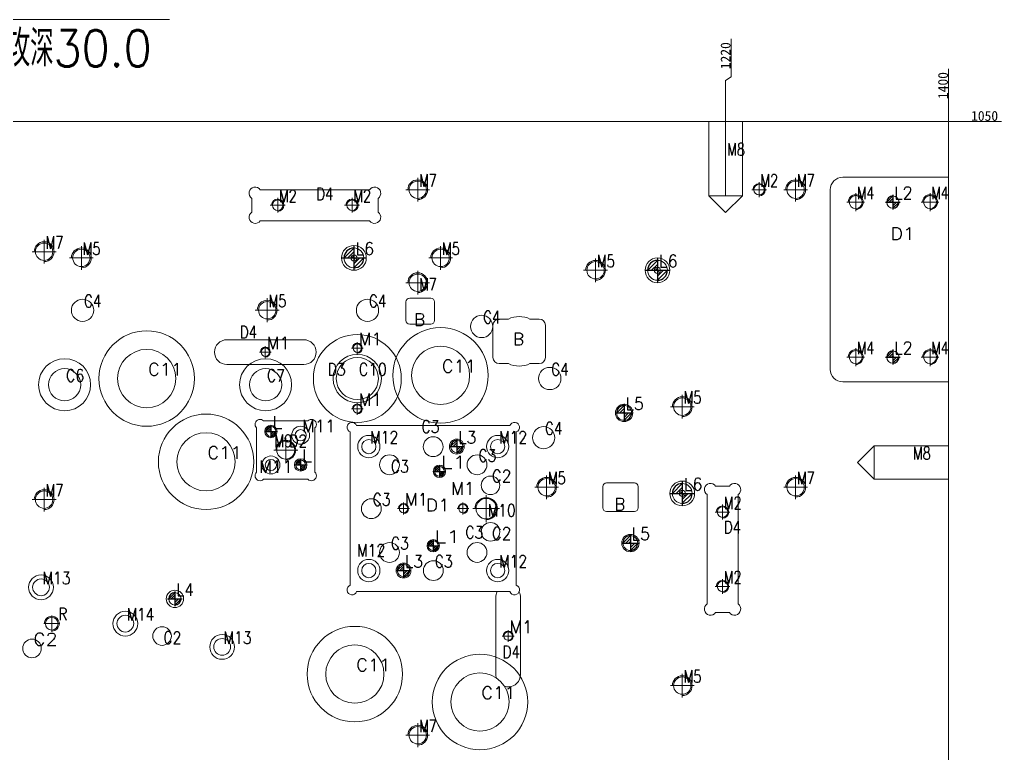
# Model space of a CAD drawing. Header units: millimetres. Extents: x 10529 to 13062, y 71179 to 72595.
# Drawn here: x 11251 to 12044, y 71946 to 72538 of the extents above; entities that cross this region are included whole.
import ezdxf

# ---------------------------------------------------------------- set-up
doc = ezdxf.new("R2010")
doc.units = ezdxf.units.MM
for name, pattern in [('CENTER', [0]), ('DASHED', [0]), ('HIDDEN', [0])]:
    doc.linetypes.add(name, pattern=pattern)
for name, color, linetype in [('CENTER', 1, 'CENTER'), ('dim', 4, 'Continuous'), ('UP', 7, 'Continuous'), ('UP_O', 40, 'Continuous')]:
    doc.layers.add(name, color=color, linetype=linetype)
doc.styles.add('_PUG_ERP', font='txt')
doc.styles.add('chinesef_fs', font='txt.shx', dxfattribs={"bigfont": 'gbcbig.shx'})
doc.dimstyles.new('_PUG_ERP', dxfattribs={"dimtxt": 8, "dimasz": 1.5, "dimexe": 0.5, "dimexo": 0.5, "dimgap": 0.5, "dimtad": 1, "dimtxsty": '_PUG_ERP', "dimblk": 'CLOSEDBLANK', "dimcen": 0, "dimclrd": 4, "dimclre": 4, "dimclrt": 3, "dimazin": 3, "dimtfac": 1, "dimtmove": 0, "dimatfit": 3, "dimldrblk": 'CLOSEDBLANK', "dimlwd": 9, "dimlwe": 9})

# ---------------------------------------------------------------- blocks, each defined once
blk = doc.blocks.new('*D735')
at = {"layer": 'Defpoints', "color": 0}
for p in [(12001.2, 72456), (12016.2, 72456), (10601.2, 71406)]:
    blk.add_point(p, dxfattribs=at)
at = {"layer": 'dim', "color": 4, "lineweight": 9}
for p, q in [((12001.7, 72456), (12010.2, 72456)), ((12010.2, 72456), (12013.2, 72456)), ((12013.2, 72456), (12043.75, 72456))]:
    blk.add_line(p, q, dxfattribs=at)
at = {"layer": 'dim', "color": 3, "lineweight": 13, "insert": (12030.22, 72460.5), "char_height": 8, "attachment_point": 5, "style": '_PUG_ERP'}
blk.add_mtext('1050', dxfattribs=at)
blk = doc.blocks.new('_ClosedBlank')
blk = doc.blocks.new('*D738')
at = {"layer": 'Defpoints', "color": 0}
for p in [(12001.2, 72471), (12001.2, 72456), (10601.2, 71406)]:
    blk.add_point(p, dxfattribs=at)
at = {"layer": 'dim', "color": 4, "lineweight": 9}
blk.add_line((12001.2, 72456.5), (12001.2, 72498.55), dxfattribs=at)
at = {"layer": 'dim', "color": 3, "lineweight": 13, "insert": (11996.7, 72485.02), "char_height": 8, "attachment_point": 5, "rotation": 90, "style": '_PUG_ERP'}
blk.add_mtext('1400', dxfattribs=at)
blk = doc.blocks.new('pg_hx_L0')
at = {"color": 230}
for p, q in [((-0.5, -0.003), (0, 0.497)), ((0, 0.6), (0, -0.6)), ((-0.6, 0), (0.6, 0)), ((-0.3, 0), (0, 0.3)), ((-0.1, 0), (0, 0.1)), ((0.5, 0.003), (0, -0.497)), ((0.1, 0), (0, -0.1)), ((0.3, 0), (0, -0.3))]:
    blk.add_line(p, q, dxfattribs=at)
for start, end in [(90, 180), (270, 0)]:
    blk.add_arc((0, 0), 0.5, start, end, dxfattribs=at)
blk = doc.blocks.new('pg_hx_LLL0')
blk.add_blockref('pg_hx_L0', (0, 0))
blk = doc.blocks.new('*D744')
at = {"layer": 'Defpoints', "color": 0}
for p in [(11825.7, 72495.1), (11821.2, 72396), (10601.2, 71406)]:
    blk.add_point(p, dxfattribs=at)
at = {"layer": 'dim', "color": 4, "lineweight": 9}
for p, q in [((11825.7, 72492.1), (11825.7, 72522.64)), ((11821.2, 72489.1), (11825.7, 72492.1)), ((11821.2, 72396.5), (11821.2, 72489.1))]:
    blk.add_line(p, q, dxfattribs=at)
at = {"layer": 'dim', "color": 3, "lineweight": 13, "insert": (11821.2, 72509.12), "char_height": 8, "attachment_point": 5, "rotation": 90, "style": '_PUG_ERP'}
blk.add_mtext('1220', dxfattribs=at)

msp = doc.modelspace()

# ---------------------------------------------------------------- linework, layer by layer
at = {"layer": 'CENTER', "color": 1, "linetype": 'CENTER', "lineweight": 13}
for p, q in [((11277.34, 72044.508), (11277.34, 72057.49)), ((11270.849, 72050.999), (11283.831, 72050.999))]:
    msp.add_line(p, q, dxfattribs=at)
at = {"layer": 'dim', "color": 6, "linetype": 'Continuous', "lineweight": 18}
msp.add_line((10888.682, 72538.182), (11372.346, 72538.182), dxfattribs=at)
at = {"layer": 'UP', "color": 135, "linetype": 'Continuous', "lineweight": 18}
for p, q in [((12001.198, 72456), (10601.198, 72456)), ((12001.198, 71406), (12001.198, 72456))]:
    msp.add_line(p, q, dxfattribs=at)
at = {"layer": 'UP', "color": 5, "linetype": 'DASHED', "lineweight": 13, "ltscale": 1.505038}
for p, q in [((11807.695, 72456), (11807.695, 72396)), ((11834.701, 72396), (11834.701, 72456)), ((11807.695, 72396), (11821.198, 72382.497)), ((11834.701, 72396), (11807.695, 72396)), ((11821.198, 72382.497), (11834.701, 72396)), ((11941.198, 72194.503), (11927.695, 72181)), ((12001.198, 72194.503), (11941.198, 72194.503)), ((11941.198, 72194.503), (11941.198, 72181)), ((11927.695, 72181), (11941.198, 72167.497)), ((11941.198, 72181), (11941.198, 72167.497)), ((11941.198, 72167.497), (12001.198, 72167.497))]:
    msp.add_line(p, q, dxfattribs=at)
at = {"layer": 'UP', "color": 31, "linetype": 'DASHED', "lineweight": 13, "ltscale": 1.505038}
for p, q in [((11915.698, 72411), (12001.198, 72411)), ((11905.698, 72256), (11905.698, 72401)), ((11438.698, 72382.952), (11438.698, 72394.048)), ((11540.698, 72394.048), (11540.698, 72382.952)), ((12001.198, 72246), (11915.698, 72246)), ((11448.353, 72214.5), (11484.043, 72214.5)), ((11442.698, 72173.155), (11442.698, 72208.845)), ((11489.698, 72208.845), (11489.698, 72173.155)), ((11647.072, 72210.817), (11523.383, 72210.817)), ((11518.228, 72205.661), (11518.228, 72081.973)), ((11652.228, 72081.973), (11652.228, 72205.661)), ((11484.043, 72167.5), (11448.353, 72167.5)), ((11813.15, 72162), (11824.247, 72162)), ((11523.383, 72076.817), (11647.072, 72076.817)), ((11824.247, 72060), (11813.15, 72060))]:
    msp.add_line(p, q, dxfattribs=at)
at = {"layer": 'UP', "color": 2, "linetype": 'DASHED', "lineweight": 13, "ltscale": 1.505038}
for p, q in [((11445.65, 72401), (11533.747, 72401)), ((11533.747, 72376), (11445.65, 72376)), ((11480.698, 72280), (11418.698, 72280)), ((11418.698, 72260), (11480.698, 72260)), ((11806.198, 72066.952), (11806.198, 72155.048)), ((11831.198, 72155.048), (11831.198, 72066.952)), ((11635.698, 72072), (11635.698, 72010)), ((11655.698, 72010), (11655.698, 72072))]:
    msp.add_line(p, q, dxfattribs=at)
at = {"layer": 'UP', "color": 31, "linetype": 'Continuous', "lineweight": 18}
for p, q in [((11563.199, 72295.549), (11563.199, 72310.5)), ((11566.199, 72313.5), (11583.199, 72313.5)), ((11586.199, 72310.5), (11586.199, 72295.549)), ((11638.358, 72296.7), (11645.862, 72296.7)), ((11670.798, 72296.7), (11663.294, 72296.7)), ((11566.199, 72292.549), (11583.199, 72292.549)), ((11633.358, 72265.7), (11633.358, 72291.7)), ((11675.798, 72291.7), (11675.798, 72265.7)), ((11638.358, 72260.7), (11645.859, 72260.7)), ((11663.298, 72260.7), (11670.798, 72260.7)), ((11722.066, 72144.5), (11722.066, 72161.5)), ((11747.566, 72164.5), (11725.066, 72164.5)), ((11750.566, 72144.5), (11750.566, 72161.5)), ((11747.566, 72141.5), (11725.066, 72141.5))]:
    msp.add_line(p, q, dxfattribs=at)
at = {"layer": 'UP', "color": 42, "linetype": 'Continuous', "lineweight": 18}
for centre, radius in [((11572.698, 72401), 7.003), ((11877.698, 72401), 7.003), ((11271.198, 72351), 7.003), ((11521.198, 72346), 10), ((11521.198, 72346), 2.5), ((11766.198, 72336), 10), ((11766.198, 72336), 2.5), ((11572.698, 72326), 7.003), ((11302.198, 72303.728), 9), ((11532.152, 72303.717), 9), ((11624.298, 72290.728), 9), ((11353.948, 72248.7), 38.5), ((11591.098, 72251.25), 38.5), ((11353.948, 72248.7), 23.5), ((11591.098, 72251.25), 23.5), ((11287.698, 72243.7), 21), ((11449.948, 72243.7), 21), ((11287.698, 72243.7), 13), ((11449.948, 72243.7), 13), ((11679.298, 72248.73), 9), ((11739.298, 72221), 7), ((11401.895, 72181.536), 38.5), ((11454.198, 72206), 5), ((11478.198, 72203), 7.25), ((11478.198, 72203), 4.503), ((11674.298, 72200.998), 9), ((11401.895, 72181.536), 23.5), ((11533.228, 72193.817), 9), ((11533.228, 72193.817), 5.753), ((11585.15, 72193.712), 8), ((11604.228, 72193.817), 6), ((11637.228, 72193.817), 9), ((11637.228, 72193.817), 5.753), ((11466.198, 72191), 7.253), ((11454.198, 72179), 7.25), ((11454.198, 72179), 4.503), ((11478.198, 72179), 5), ((11549.913, 72179.142), 8), ((11620.546, 72179.135), 8), ((11590.198, 72173.829), 5), ((11631.46, 72162.58), 7.5), ((11877.698, 72161), 7.003), ((11786.198, 72156), 10), ((11271.198, 72151), 7.003), ((11535.231, 72143.706), 8), ((11627.997, 72143.75), 8.252), ((11786.198, 72156), 2.5), ((11631.46, 72125.054), 7.5), ((11744.298, 72116), 7), ((11549.896, 72108.39), 8), ((11585.198, 72113.829), 5), ((11620.57, 72108.433), 8), ((11533.228, 72093.817), 9), ((11533.228, 72093.817), 5.753), ((11561.228, 72093.817), 6), ((11585.297, 72093.787), 8), ((11637.228, 72093.817), 9), ((11637.228, 72093.817), 5.753), ((11268.656, 72080.298), 10), ((11268.656, 72080.298), 6.753), ((11376.698, 72071), 7), ((11336.698, 72051), 10), ((11336.698, 72051), 6.753), ((11366.368, 72041), 7.5), ((11521.948, 72010.308), 38.5), ((11414.846, 72032.224), 10), ((11261.35, 72031), 7.5), ((11414.846, 72032.224), 6.753), ((11521.948, 72010.308), 23.5), ((11622.948, 71987.805), 38.5), ((11622.948, 71987.805), 23.5), ((11572.698, 71961), 7.003)]:
    msp.add_circle(centre, radius, dxfattribs=at)
at = {"layer": 'UP', "color": 30, "linetype": 'DASHED', "lineweight": 13, "ltscale": 1.505038}
for centre, radius in [((11848.217, 72401), 4.253), ((11459.698, 72388.5), 4.253), ((11519.698, 72388.5), 4.253), ((11926.198, 72391), 5.253), ((11986.198, 72391), 5.253), ((11301.198, 72346), 7.003), ((11591.198, 72346), 7.003), ((11716.198, 72336), 7.003), ((11451.198, 72303.815), 7.003), ((11523.948, 72248.7), 35.5), ((11449.698, 72270), 3.403), ((11523.948, 72273.2), 3.403), ((11926.198, 72266), 5.253), ((11986.198, 72266), 5.253), ((11523.948, 72248.7), 19.5), ((11786.198, 72226), 7.003), ((11523.948, 72224.2), 3.403), ((11676.698, 72161), 7.003), ((11561.254, 72143.829), 3.403), ((11609.198, 72143.829), 3.403), ((11818.698, 72141), 4.253), ((11818.698, 72081), 4.253), ((11645.698, 72041), 3.403), ((11786.198, 72001), 7.003)]:
    msp.add_circle(centre, radius, dxfattribs=at)
at = {"layer": 'UP', "color": 2, "linetype": 'Continuous', "lineweight": 18}
msp.add_circle((11523.948, 72248.7), 17, dxfattribs=at)
at = {"layer": 'UP', "color": 42, "linetype": 'Continuous', "lineweight": 13}
for centre, radius in [((11572.698, 72401), 8), ((11877.698, 72401), 8), ((11271.198, 72351), 8), ((11572.698, 72326), 8), ((11466.198, 72191), 8), ((11877.698, 72161), 8), ((11271.198, 72151), 8), ((11627.997, 72143.75), 9), ((11572.698, 71961), 8)]:
    msp.add_arc(centre, radius, 270, 180, dxfattribs=at)
at = {"layer": 'UP', "color": 30, "linetype": 'DASHED', "lineweight": 13, "ltscale": 1.505038}
for centre, radius in [((11848.217, 72401), 5), ((11926.198, 72391), 6), ((11986.198, 72391), 6), ((11459.698, 72388.5), 5), ((11519.698, 72388.5), 5), ((11301.198, 72346), 8), ((11591.198, 72346), 8), ((11716.198, 72336), 8), ((11451.198, 72303.815), 8), ((11449.698, 72270), 4), ((11523.948, 72273.2), 4), ((11926.198, 72266), 6), ((11986.198, 72266), 6), ((11786.198, 72226), 8), ((11523.948, 72224.2), 4), ((11676.698, 72161), 8), ((11561.254, 72143.829), 4), ((11609.198, 72143.829), 4), ((11818.698, 72141), 5), ((11818.698, 72081), 5), ((11645.698, 72041), 4), ((11786.198, 72001), 8)]:
    msp.add_arc(centre, radius, 270, 180, dxfattribs=at)
at = {"layer": 'UP', "color": 31, "linetype": 'DASHED', "lineweight": 13, "ltscale": 1.505038}
for centre, radius, start, end in [((11915.698, 72401), 10, 90, 180), ((11441.527, 72398.172), 5, 34.449902, 235.550098), ((11537.87, 72398.172), 5, 304.449902, 145.550098), ((11441.527, 72378.828), 5, 124.449902, 325.550098), ((11537.87, 72378.828), 5, 214.449902, 55.550098), ((11915.698, 72256), 10, 180, 270), ((11445.456, 72211.742), 4, 43.584935, 226.415065), ((11486.941, 72211.742), 4, 313.584935, 136.415065), ((11519.642, 72209.403), 4, 20.704811, 249.295189), ((11650.813, 72209.403), 4, 290.704811, 159.295189), ((11445.456, 72170.258), 4, 133.584935, 316.415065), ((11486.941, 72170.258), 4, 223.584935, 46.415065), ((11809.027, 72159.172), 5, 34.449902, 235.550098), ((11828.37, 72159.172), 5, 304.449902, 145.550098), ((11519.642, 72078.231), 4, 110.704811, 339.295189), ((11650.813, 72078.231), 4, 200.704811, 69.295189), ((11809.027, 72062.828), 5, 124.449902, 325.550098), ((11828.37, 72062.828), 5, 214.449902, 55.550098)]:
    msp.add_arc(centre, radius, start, end, dxfattribs=at)
at = {"layer": 'UP', "color": 31, "linetype": 'Continuous', "lineweight": 18}
for centre, radius, start, end in [((11566.199, 72310.5), 3, 90, 180), ((11583.199, 72310.5), 3, 0, 90), ((11566.199, 72295.549), 3, 180, 270), ((11583.199, 72295.549), 3, 270, 0), ((11638.358, 72291.7), 5, 90, 180), ((11654.578, 72278.7), 20, 64.163838, 115.836162), ((11670.798, 72291.7), 5, 0, 90), ((11638.358, 72265.7), 5, 180, 270), ((11670.798, 72265.7), 5, 270, 0), ((11654.578, 72278.7), 20, 244.152297, 295.847703), ((11725.066, 72161.5), 3, 90, 180), ((11747.566, 72161.5), 3, 0, 90), ((11725.066, 72144.5), 3, 180, 270), ((11747.566, 72144.5), 3, 270, 0)]:
    msp.add_arc(centre, radius, start, end, dxfattribs=at)
at = {"layer": 'UP', "color": 2, "linetype": 'DASHED', "lineweight": 13, "ltscale": 1.505038}
for centre, start, end in [((11418.698, 72270), 90, 180), ((11480.698, 72270), 0, 90), ((11418.698, 72270), 180, 270), ((11480.698, 72270), 270, 0), ((11645.698, 72072), 151.204508, 180), ((11645.698, 72072), 0, 28.146121), ((11645.698, 72010), 180, 195.659573), ((11645.698, 72010), 270, 0), ((11645.698, 72010), 252.924181, 270)]:
    msp.add_arc(centre, 10, start, end, dxfattribs=at)
at = {"layer": 'UP_O', "linetype": 'CENTER', "lineweight": 13, "ltscale": 1.505038}
for p, q in [((11572.698, 72391.4), (11572.698, 72410.6)), ((11848.217, 72395), (11848.217, 72407)), ((11877.698, 72391.4), (11877.698, 72410.6)), ((11563.098, 72401), (11582.298, 72401)), ((11842.217, 72401), (11854.217, 72401)), ((11868.098, 72401), (11887.298, 72401)), ((11926.198, 72383.8), (11926.198, 72398.2)), ((11986.198, 72383.8), (11986.198, 72398.2)), ((11459.698, 72382.5), (11459.698, 72394.5)), ((11519.698, 72382.5), (11519.698, 72394.5)), ((11918.998, 72391), (11933.398, 72391)), ((11978.998, 72391), (11993.398, 72391)), ((11453.698, 72388.5), (11465.698, 72388.5)), ((11513.698, 72388.5), (11525.698, 72388.5)), ((11271.198, 72341.4), (11271.198, 72360.6)), ((11261.598, 72351), (11280.798, 72351)), ((11301.198, 72336.4), (11301.198, 72355.6)), ((11591.198, 72336.4), (11591.198, 72355.6)), ((11291.598, 72346), (11310.798, 72346)), ((11581.598, 72346), (11600.798, 72346)), ((11716.198, 72326.4), (11716.198, 72345.6)), ((11572.698, 72316.4), (11572.698, 72335.6)), ((11706.598, 72336), (11725.798, 72336)), ((11563.098, 72326), (11582.298, 72326)), ((11451.198, 72294.215), (11451.198, 72313.415)), ((11441.598, 72303.815), (11460.798, 72303.815)), ((11523.948, 72268.4), (11523.948, 72278)), ((11444.898, 72270), (11454.498, 72270)), ((11449.698, 72265.2), (11449.698, 72274.8)), ((11519.148, 72273.2), (11528.748, 72273.2)), ((11926.198, 72258.8), (11926.198, 72273.2)), ((11986.198, 72258.8), (11986.198, 72273.2)), ((11918.998, 72266), (11933.398, 72266)), ((11978.998, 72266), (11993.398, 72266)), ((11786.198, 72216.4), (11786.198, 72235.6)), ((11519.148, 72224.2), (11528.748, 72224.2)), ((11523.948, 72219.4), (11523.948, 72229)), ((11776.598, 72226), (11795.798, 72226)), ((11466.198, 72181.4), (11466.198, 72200.6)), ((11456.598, 72191), (11475.798, 72191)), ((11676.698, 72151.4), (11676.698, 72170.6)), ((11877.698, 72151.4), (11877.698, 72170.6)), ((11271.198, 72141.4), (11271.198, 72160.6)), ((11667.098, 72161), (11686.298, 72161)), ((11868.098, 72161), (11887.298, 72161)), ((11627.997, 72132.95), (11627.997, 72154.55)), ((11261.598, 72151), (11280.798, 72151)), ((11556.454, 72143.829), (11566.054, 72143.829)), ((11561.254, 72139.029), (11561.254, 72148.629)), ((11604.398, 72143.829), (11613.998, 72143.829)), ((11609.198, 72139.029), (11609.198, 72148.629)), ((11617.197, 72143.75), (11638.797, 72143.75)), ((11818.698, 72135), (11818.698, 72147)), ((11812.698, 72141), (11824.698, 72141)), ((11812.698, 72081), (11824.698, 72081)), ((11818.698, 72075), (11818.698, 72087)), ((11640.898, 72041), (11650.498, 72041)), ((11645.698, 72036.2), (11645.698, 72045.8)), ((11786.198, 71991.4), (11786.198, 72010.6)), ((11776.598, 72001), (11795.798, 72001)), ((11572.698, 71951.4), (11572.698, 71970.6)), ((11563.098, 71961), (11582.298, 71961))]:
    msp.add_line(p, q, dxfattribs=at)
at = {"layer": 'UP_O', "linetype": 'Continuous', "lineweight": 18}
for centre, radius in [((11956.198, 72391), 5), ((11521.198, 72346), 8), ((11766.198, 72336), 8), ((11956.198, 72266), 5), ((11739.298, 72221), 6), ((11454.198, 72206), 4), ((11604.228, 72193.817), 5), ((11478.198, 72179), 4), ((11590.198, 72173.829), 4), ((11786.198, 72156), 8), ((11744.298, 72116), 6), ((11585.198, 72113.829), 4), ((11561.228, 72093.817), 5), ((11376.698, 72071), 5)]:
    msp.add_circle(centre, radius, dxfattribs=at)
at = {"layer": 'UP_O', "color": 6, "linetype": 'HIDDEN', "lineweight": 13, "ltscale": 0.5}
msp.add_circle((11277.34, 72050.999), 5.15, dxfattribs=at)
msp.add_arc((11277.34, 72050.999), 6, 270, 180, dxfattribs=at)

# ---------------------------------------------------------------- block references
at = {"layer": 'UP', "lineweight": 13, "ltscale": 1.505038}
for p, xscale, yscale, zscale in [((11956.198, 72391), 10, 10, 10), ((11521.198, 72346), 16, 16, 16), ((11766.198, 72336), 16, 16, 16), ((11956.198, 72266), 10, 10, 10), ((11739.298, 72221), 12, 12, 12), ((11454.198, 72206), 8, 8, 8), ((11604.228, 72193.817), 10, 10, 10), ((11478.198, 72179), 8, 8, 8), ((11590.198, 72173.829), 8, 8, 8), ((11786.198, 72156), 16, 16, 16), ((11744.298, 72116), 12, 12, 12), ((11585.198, 72113.829), 8, 8, 8), ((11561.228, 72093.817), 10, 10, 10), ((11376.698, 72071), 10, 10, 10)]:
    msp.add_blockref('pg_hx_LLL0', p, dxfattribs=dict(at, xscale=xscale, yscale=yscale, zscale=zscale))

# ---------------------------------------------------------------- texts
at = {"layer": 'dim', "color": 6, "lineweight": 13, "style": 'chinesef_fs'}
for s, height, width, p in [('R  :7-M12XP1.75背攻深30.0', 29.25, 0.9013, (10890.232, 72500.372)), ('R', 10, 0.8114, (11282.628, 72053.725))]:
    msp.add_text(s, height=height, dxfattribs=dict(at, width=width)).set_placement(p)
at = {"layer": 'dim', "color": 4, "lineweight": 13, "style": 'chinesef_fs'}
for s, width, p in [('M8', 0.7599, (11822.431, 72428.513)), ('M7', 0.7599, (11573.791, 72403.443)), ('M2', 0.7599, (11849.25, 72403.414)), ('M7', 0.7599, (11878.791, 72403.443)), ('M2', 0.7599, (11460.731, 72390.913)), ('D4', 0.8021, (11490.631, 72392.618)), ('M2', 0.7599, (11520.731, 72390.913)), ('M4', 0.7404, (11927.251, 72393.424)), ('L2', 0.9315, (11957.231, 72393.414)), ('M4', 0.7404, (11987.251, 72393.424)), ('D1', 1.1106, (11954.381, 72360.564)), ('M7', 0.7599, (11272.291, 72353.443)), ('M5', 0.7599, (11302.291, 72348.443)), ('L6', 0.9625, (11522.331, 72348.463)), ('M5', 0.7599, (11592.291, 72348.443)), ('M5', 0.7599, (11717.291, 72338.443)), ('L6', 0.9625, (11767.331, 72338.463)), ('M7', 0.7599, (11573.791, 72319.668)), ('C4', 0.8021, (11303.311, 72306.181)), ('M5', 0.7599, (11452.291, 72306.258)), ('C4', 0.8021, (11533.265, 72306.17)), ('C4', 0.8021, (11625.411, 72293.181)), ('B', 0.9609, (11569.84, 72291.293)), ('D4', 0.8021, (11429.011, 72281.138)), ('M1', 0.9957, (11450.711, 72272.403)), ('M1', 0.9957, (11524.961, 72275.603)), ('B', 0.9609, (11649.719, 72275.493)), ('M4', 0.7404, (11927.251, 72268.424)), ('L2', 0.9315, (11957.231, 72268.414)), ('M4', 0.7404, (11987.251, 72268.424)), ('C11', 1.0625, (11592.136, 72253.666)), ('C6', 0.8493, (11288.736, 72246.116)), ('C11', 1.0625, (11354.986, 72251.116)), ('C7', 0.825, (11450.986, 72246.116)), ('D3', 0.825, (11500.031, 72251.063)), ('C10', 0.875, (11524.986, 72251.116)), ('C4', 0.8021, (11680.411, 72251.183)), ('M5', 0.7599, (11787.291, 72228.443)), ('M1', 0.9957, (11524.961, 72226.603)), ('L5', 0.9315, (11740.371, 72223.433)), ('L', 1.1211, (11455.231, 72208.413)), ('M11', 0.9917, (11479.276, 72205.435)), ('C3', 0.825, (11575.713, 72204.93)), ('C4', 0.8021, (11675.411, 72203.451)), ('M9', 0.7804, (11456.761, 72193.443)), ('D2', 0.825, (11468.972, 72193.363)), ('M12', 0.8264, (11534.341, 72196.27)), ('L3', 0.9315, (11605.281, 72196.24)), ('M12', 0.8264, (11638.341, 72196.27)), ('C11', 1.0625, (11402.933, 72183.952)), ('L', 1.1211, (11479.231, 72181.413)), ('C3', 0.825, (11621.639, 72181.578)), ('M8', 0.7599, (11972.431, 72183.513)), ('C3', 0.825, (11551.006, 72172.81)), ('L1', 1.3125, (11591.231, 72176.242)), ('M11', 0.9917, (11444.746, 72172.66)), ('C2', 0.8969, (11632.523, 72165.008)), ('M5', 0.7599, (11677.791, 72163.443)), ('L6', 0.9625, (11787.331, 72158.463)), ('M7', 0.7599, (11878.791, 72163.443)), ('M7', 0.7599, (11272.291, 72153.443)), ('M1', 0.9957, (11599.681, 72155.007)), ('C3', 0.825, (11536.324, 72146.149)), ('M1', 0.9957, (11562.268, 72146.232)), ('D1', 1.1106, (11579.085, 72141.589)), ('B', 0.9609, (11731.458, 72142.293)), ('M2', 0.7599, (11819.731, 72143.413)), ('M10', 0.8264, (11629.11, 72137.428)), ('C3', 0.825, (11611.133, 72119.651)), ('C2', 0.8969, (11632.523, 72118.707)), ('L5', 0.9315, (11745.371, 72118.433)), ('D4', 0.8021, (11819.631, 72123.73)), ('C3', 0.825, (11550.989, 72110.833)), ('L1', 1.3125, (11586.231, 72116.242)), ('M12', 0.8264, (11523.811, 72105.045)), ('L3', 0.9315, (11562.281, 72096.24)), ('C3', 0.825, (11586.39, 72096.23)), ('M12', 0.8264, (11638.341, 72096.27)), ('M13', 0.8264, (11269.789, 72082.761)), ('M2', 0.7599, (11819.731, 72083.413)), ('L4', 0.9023, (11377.771, 72073.433)), ('M14', 0.8114, (11337.831, 72053.463)), ('M1', 0.9957, (11646.711, 72043.403)), ('C2', 1.1106, (11262.423, 72033.433)), ('C2', 0.825, (11367.451, 72034.663)), ('M13', 0.8264, (11415.979, 72034.687)), ('D4', 0.8021, (11641.101, 72023.221)), ('C11', 1.0625, (11522.986, 72012.724)), ('M5', 0.7599, (11787.291, 72003.443)), ('C11', 1.0625, (11623.986, 71990.221)), ('M7', 0.7599, (11573.791, 71963.443))]:
    msp.add_text(s, height=10, dxfattribs=dict(at, width=width)).set_placement(p)

# ---------------------------------------------------------------- dimensions: what is measured, and where the dimension line sits
at = {"layer": 'dim', "lineweight": 13}
for feature_location, offset, dtype, picture, middle in [((11821.198, 72396), (4.5, 99.096), 1, '*D744', (11821.198, 72509.12)), ((12001.198, 72456), (0, 15), 1, '*D738', (11996.698, 72485.024)), ((12001.198, 72456), (15, 0), 0, '*D735', (12030.222, 72460.5))]:
    dim = msp.add_ordinate_dim(feature_location=feature_location, offset=offset, dtype=dtype, origin=(10601.198, 71406), dimstyle='_PUG_ERP', dxfattribs=at)
    dim.commit()
    dim.dimension.update_dxf_attribs({"geometry": picture, "text_midpoint": middle})

doc.saveas('drawing.dxf')
